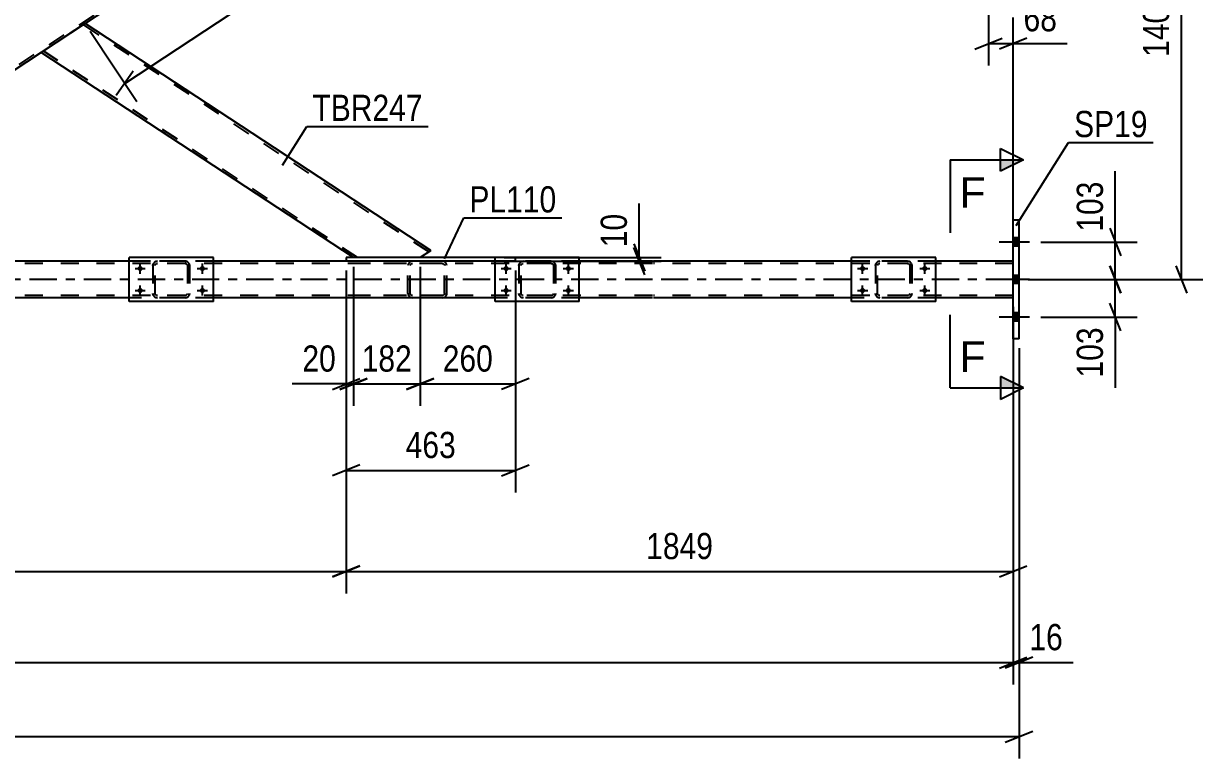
# Model space of a CAD drawing. Header units: millimetres. Extents: x -858 to 331, y -869 to -28.
# Drawn here: x -193.1 to -65.1, y -189.8 to -109.4 of the extents above; entities that cross this region are included whole.
import ezdxf

# ---------------------------------------------------------------- set-up
doc = ezdxf.new("R2010")
doc.units = ezdxf.units.MM
doc.linetypes.add('DXK_LINE_DOT2', pattern=[3.9198, 1.9599, -1.9599])
doc.linetypes.add('DXK_LINE_DOT3', pattern=[5.9187, 2.979, -0.9799, 0.9799, -0.9799])
doc.styles.add('Arial', font='ARIAL.TTF', dxfattribs={"height": 0.2})
doc.styles.add('Arial Narrow', font='ARIALN.TTF', dxfattribs={"height": 0.2})

# ---------------------------------------------------------------- blocks, each defined once
blk = doc.blocks.new('Part-570393797-2640 - 2628')
at = {"color": 2, "linetype": 'Continuous'}
for p, q in [((-172.36, -135.01), (-181.56, -135.01)), ((-181.56, -139.81), (-181.56, -135.01)), ((-172.36, -139.81), (-172.36, -135.01)), ((-172.36, -139.81), (-181.56, -139.81))]:
    blk.add_line(p, q, dxfattribs=at)
blk = doc.blocks.new('Part-570393797-2641 - 2628')
at = {"color": 7, "linetype": 'DXK_LINE_DOT2'}
for p, q in [((-178.67, -135.44), (-178.48, -135.41)), ((-178.48, -135.41), (-178.67, -135.44)), ((-178.65, -135.72), (-178.58, -135.67)), ((-178.58, -135.67), (-178.48, -135.65)), ((-175.44, -135.41), (-178.48, -135.41)), ((-175.44, -135.65), (-178.48, -135.65)), ((-175.44, -135.41), (-175.26, -135.44)), ((-175.26, -135.44), (-175.44, -135.41)), ((-175.44, -135.65), (-175.35, -135.67)), ((-175.35, -135.67), (-175.28, -135.72)), ((-178.96, -135.89), (-178.93, -135.7)), ((-178.93, -135.7), (-178.96, -135.89)), ((-178.96, -135.89), (-178.96, -138.93)), ((-178.72, -135.89), (-178.71, -135.8)), ((-178.72, -138.93), (-178.72, -135.89)), ((-178.71, -135.8), (-178.65, -135.72)), ((-175.28, -135.72), (-175.22, -135.8)), ((-175.22, -135.8), (-175.2, -135.89)), ((-175.2, -135.89), (-175.2, -138.93)), ((-175, -135.7), (-174.96, -135.89)), ((-174.96, -135.89), (-175, -135.7)), ((-174.96, -135.89), (-174.96, -138.93)), ((-178.93, -139.11), (-178.96, -138.93)), ((-178.96, -138.93), (-178.93, -139.11)), ((-178.71, -139.02), (-178.72, -138.93)), ((-178.65, -139.1), (-178.71, -139.02)), ((-178.48, -139.41), (-178.67, -139.37)), ((-178.67, -139.37), (-178.48, -139.41)), ((-178.58, -139.15), (-178.65, -139.1)), ((-178.48, -139.17), (-178.58, -139.15)), ((-175.44, -139.17), (-178.48, -139.17)), ((-175.44, -139.41), (-178.48, -139.41)), ((-175.35, -139.15), (-175.44, -139.17)), ((-175.26, -139.37), (-175.44, -139.41)), ((-175.44, -139.41), (-175.26, -139.37)), ((-175.28, -139.1), (-175.35, -139.15)), ((-175.22, -139.02), (-175.28, -139.1)), ((-175.2, -138.93), (-175.22, -139.02)), ((-174.96, -138.93), (-175, -139.11)), ((-175, -139.11), (-174.96, -138.93))]:
    blk.add_line(p, q, dxfattribs=at)
at = {"color": 7, "linetype": 'DXK_LINE_DOT3'}
blk.add_line((-176.96, -137.41), (-176.96, -137.41), dxfattribs=at)
at = {"color": 7, "linetype": 'DXK_LINE_DOT2'}
for centre, start, end in [((-178.48, -135.89), 112.5, 157.5), ((-178.48, -135.89), 112.5, 157.5), ((-175.44, -135.89), 22.5, 67.5), ((-175.44, -135.89), 22.5, 67.5), ((-178.48, -138.93), 202.5, 247.5), ((-178.48, -138.93), 202.5, 247.5), ((-175.44, -138.93), 292.5, 337.5), ((-175.44, -138.93), 292.5, 337.5)]:
    blk.add_arc(centre, 0.48, start, end, dxfattribs=at)
blk = doc.blocks.new('Bolt-570393797-2726 - 2628')
at = {"linetype": 'Continuous'}
for points in [[(-140.36, -135.93, -1), (-140.36, -136.49, -1)], [(-133.56, -135.93, -1), (-133.56, -136.49, -1)], [(-140.36, -138.33, -1), (-140.36, -138.89, -1)], [(-133.56, -138.33, -1), (-133.56, -138.89, -1)]]:
    blk.add_hatch(color=1, dxfattribs=at).paths.add_polyline_path(points)
at = {"color": 1, "linetype": 'Continuous'}
for p, q in [((-140.36, -136.77), (-140.36, -135.65)), ((-133.56, -136.77), (-133.56, -135.65)), ((-140.92, -136.21), (-139.8, -136.21)), ((-134.12, -136.21), (-133, -136.21)), ((-140.36, -139.17), (-140.36, -138.05)), ((-133.56, -139.17), (-133.56, -138.05)), ((-140.92, -138.61), (-139.8, -138.61)), ((-134.12, -138.61), (-133, -138.61))]:
    blk.add_line(p, q, dxfattribs=at)
blk = doc.blocks.new('Bolt-570393797-2692 - 2628')
at = {"linetype": 'Continuous'}
for points in [[(-101.4, -135.93, -1), (-101.4, -136.49, -1)], [(-94.6, -135.93, -1), (-94.6, -136.49, -1)], [(-101.4, -138.33, -1), (-101.4, -138.89, -1)], [(-94.6, -138.33, -1), (-94.6, -138.89, -1)]]:
    blk.add_hatch(color=1, dxfattribs=at).paths.add_polyline_path(points)
at = {"color": 1, "linetype": 'Continuous'}
for p, q in [((-101.4, -136.77), (-101.4, -135.65)), ((-94.6, -136.77), (-94.6, -135.65)), ((-101.96, -136.21), (-100.84, -136.21)), ((-95.16, -136.21), (-94.04, -136.21)), ((-101.4, -139.17), (-101.4, -138.05)), ((-94.6, -139.17), (-94.6, -138.05)), ((-101.96, -138.61), (-100.84, -138.61)), ((-95.16, -138.61), (-94.04, -138.61))]:
    blk.add_line(p, q, dxfattribs=at)
blk = doc.blocks.new('Bolt-570393797-2725 - 2628')
at = {"linetype": 'Continuous'}
for points in [[(-180.36, -135.93, -1), (-180.36, -136.49, -1)], [(-173.56, -135.93, -1), (-173.56, -136.49, -1)], [(-180.36, -138.33, -1), (-180.36, -138.89, -1)], [(-173.56, -138.33, -1), (-173.56, -138.89, -1)]]:
    blk.add_hatch(color=1, dxfattribs=at).paths.add_polyline_path(points)
at = {"color": 1, "linetype": 'Continuous'}
for p, q in [((-180.36, -136.77), (-180.36, -135.65)), ((-173.56, -136.77), (-173.56, -135.65)), ((-180.92, -136.21), (-179.8, -136.21)), ((-174.12, -136.21), (-173, -136.21)), ((-180.36, -139.17), (-180.36, -138.05)), ((-173.56, -139.17), (-173.56, -138.05)), ((-180.92, -138.61), (-179.8, -138.61)), ((-174.12, -138.61), (-173, -138.61))]:
    blk.add_line(p, q, dxfattribs=at)
blk = doc.blocks.new('Part-570393797-2875 - 2628')
at = {"color": 2, "linetype": 'Continuous'}
for p, q in [((-186.36, -109.41), (-191.17, -112.57)), ((-148.6, -134.25), (-186.36, -109.41)), ((-157.05, -135.01), (-191.17, -112.57)), ((-148.63, -134.27), (-149.75, -135.01)), ((-148.6, -134.25), (-148.63, -134.27))]:
    blk.add_line(p, q, dxfattribs=at)
at = {"color": 7, "linetype": 'DXK_LINE_DOT2'}
for p, q in [((-148.82, -134.39), (-186.58, -109.55)), ((-156.62, -135.01), (-190.95, -112.42)), ((-148.82, -134.39), (-149.04, -134.54)), ((-149.75, -135.01), (-157.05, -135.01))]:
    blk.add_line(p, q, dxfattribs=at)
blk = doc.blocks.new('Part-570393797-2880 - 2628')
at = {"color": 7, "linetype": 'DXK_LINE_DOT2'}
for p, q in [((-158.14, -84.81), (-234.45, -135.01)), ((-149.4, -84.81), (-225.72, -135.01)), ((-148.96, -84.81), (-158.57, -84.81)), ((-191.17, -106.25), (-195.97, -109.41)), ((-186.36, -109.41), (-191.17, -112.57)), ((-233.73, -134.25), (-234.89, -135.01)), ((-225.28, -135.01), (-234.89, -135.01))]:
    blk.add_line(p, q, dxfattribs=at)
at = {"color": 2, "linetype": 'Continuous'}
for p, q in [((-158.57, -84.81), (-191.17, -106.25)), ((-148.96, -84.81), (-186.36, -109.41)), ((-195.97, -109.41), (-233.73, -134.25)), ((-191.17, -112.57), (-225.28, -135.01))]:
    blk.add_line(p, q, dxfattribs=at)
blk = doc.blocks.new('Bolt-570393797-2911 - 2628')
at = {"linetype": 'Continuous'}
for points in [[(-84.94, -132.87), (-84.94, -133.75), (-84.3, -133.75), (-84.3, -132.87)], [(-84.94, -132.87), (-84.94, -133.75), (-84.3, -133.75), (-84.3, -132.87)], [(-84.94, -132.87), (-84.94, -133.75), (-84.3, -133.75), (-84.3, -132.87)], [(-84.94, -136.97), (-84.94, -137.85), (-84.3, -137.85), (-84.3, -136.97)], [(-84.94, -136.97), (-84.94, -137.85), (-84.3, -137.85), (-84.3, -136.97)], [(-84.94, -141.07), (-84.94, -141.95), (-84.3, -141.95), (-84.3, -141.07)], [(-84.94, -141.07), (-84.94, -141.95), (-84.3, -141.95), (-84.3, -141.07)], [(-84.94, -141.07), (-84.94, -141.95), (-84.3, -141.95), (-84.3, -141.07)]]:
    blk.add_hatch(color=1, dxfattribs=at).paths.add_polyline_path(points)
at = {"color": 1, "linetype": 'Continuous'}
for p, q in [((-84.3, -132.87), (-84.94, -132.87)), ((-84.3, -132.87), (-84.94, -132.87)), ((-84.3, -132.87), (-84.94, -132.87)), ((-83.14, -133.31), (-86.46, -133.31)), ((-83.14, -133.31), (-86.46, -133.31)), ((-83.14, -133.31), (-86.46, -133.31)), ((-84.3, -133.75), (-84.94, -133.75)), ((-84.3, -133.75), (-84.94, -133.75)), ((-84.3, -133.75), (-84.94, -133.75)), ((-83.14, -137.41), (-86.46, -137.41)), ((-83.14, -137.41), (-86.46, -137.41)), ((-84.3, -136.97), (-84.94, -136.97)), ((-84.3, -136.97), (-84.94, -136.97)), ((-84.3, -137.85), (-84.94, -137.85)), ((-84.3, -137.85), (-84.94, -137.85)), ((-83.14, -141.51), (-86.46, -141.51)), ((-83.14, -141.51), (-86.46, -141.51)), ((-83.14, -141.51), (-86.46, -141.51)), ((-84.3, -141.07), (-84.94, -141.07)), ((-84.3, -141.07), (-84.94, -141.07)), ((-84.3, -141.07), (-84.94, -141.07)), ((-84.3, -141.95), (-84.94, -141.95)), ((-84.3, -141.95), (-84.94, -141.95)), ((-84.3, -141.95), (-84.94, -141.95))]:
    blk.add_line(p, q, dxfattribs=at)
blk = doc.blocks.new('Part-570393797-2945 - 2628')
at = {"color": 7, "linetype": 'DXK_LINE_DOT2'}
for p, q in [((-124.36, -135.65), (-791.22, -135.65)), ((-124.36, -135.41), (-752.08, -135.41)), ((-172.36, -135.41), (-181.56, -135.41)), ((-132.36, -135.41), (-157.85, -135.41)), ((-84.94, -135.41), (-124.26, -135.41)), ((-84.94, -135.65), (-124.26, -135.65)), ((-93.4, -135.41), (-102.6, -135.41)), ((-84.94, -139.41), (-84.94, -135.41)), ((-124.36, -139.17), (-791.22, -139.17)), ((-172.36, -139.41), (-181.56, -139.41)), ((-132.36, -139.41), (-141.56, -139.41)), ((-84.94, -139.17), (-124.26, -139.17)), ((-93.4, -139.41), (-102.6, -139.41))]:
    blk.add_line(p, q, dxfattribs=at)
at = {"color": 2, "linetype": 'Continuous'}
for p, q in [((-181.56, -135.41), (-212.37, -135.41)), ((-157.85, -135.41), (-172.36, -135.41)), ((-124.36, -135.41), (-132.36, -135.41)), ((-102.6, -135.41), (-124.26, -135.41)), ((-84.94, -135.41), (-93.4, -135.41)), ((-181.56, -139.41), (-212.37, -139.41)), ((-141.56, -139.41), (-172.36, -139.41)), ((-124.36, -139.41), (-132.36, -139.41)), ((-102.6, -139.41), (-124.26, -139.41)), ((-84.94, -139.41), (-93.4, -139.41))]:
    blk.add_line(p, q, dxfattribs=at)
at = {"color": 7, "linetype": 'DXK_LINE_DOT3'}
for p, q in [((-124.36, -137.41), (-791.22, -137.41)), ((-84.94, -137.41), (-124.26, -137.41))]:
    blk.add_line(p, q, dxfattribs=at)
blk = doc.blocks.new('Part-570393797-3197 - 2628')
at = {"color": 7, "linetype": 'DXK_LINE_DOT2'}
for p, q in [((-99.7, -135.44), (-99.52, -135.41)), ((-99.52, -135.41), (-99.7, -135.44)), ((-99.69, -135.72), (-99.61, -135.67)), ((-99.61, -135.67), (-99.52, -135.65)), ((-96.48, -135.41), (-99.52, -135.41)), ((-96.48, -135.65), (-99.52, -135.65)), ((-96.48, -135.41), (-96.29, -135.44)), ((-96.29, -135.44), (-96.48, -135.41)), ((-96.48, -135.65), (-96.39, -135.67)), ((-96.39, -135.67), (-96.31, -135.72)), ((-100, -135.89), (-99.96, -135.7)), ((-99.96, -135.7), (-100, -135.89)), ((-100, -135.89), (-100, -138.93)), ((-99.76, -135.89), (-99.74, -135.8)), ((-99.76, -138.93), (-99.76, -135.89)), ((-99.74, -135.8), (-99.69, -135.72)), ((-96.31, -135.72), (-96.26, -135.8)), ((-96.26, -135.8), (-96.24, -135.89)), ((-96.24, -135.89), (-96.24, -138.93)), ((-96.04, -135.7), (-96, -135.89)), ((-96, -135.89), (-96.04, -135.7)), ((-96, -135.89), (-96, -138.93)), ((-99.96, -139.11), (-100, -138.93)), ((-100, -138.93), (-99.96, -139.11)), ((-99.74, -139.02), (-99.76, -138.93)), ((-99.69, -139.1), (-99.74, -139.02)), ((-99.52, -139.41), (-99.7, -139.37)), ((-99.7, -139.37), (-99.52, -139.41)), ((-99.61, -139.15), (-99.69, -139.1)), ((-99.52, -139.17), (-99.61, -139.15)), ((-96.48, -139.17), (-99.52, -139.17)), ((-96.48, -139.41), (-99.52, -139.41)), ((-96.39, -139.15), (-96.48, -139.17)), ((-96.29, -139.37), (-96.48, -139.41)), ((-96.48, -139.41), (-96.29, -139.37)), ((-96.31, -139.1), (-96.39, -139.15)), ((-96.26, -139.02), (-96.31, -139.1)), ((-96.24, -138.93), (-96.26, -139.02)), ((-96, -138.93), (-96.04, -139.11)), ((-96.04, -139.11), (-96, -138.93))]:
    blk.add_line(p, q, dxfattribs=at)
at = {"color": 7, "linetype": 'DXK_LINE_DOT3'}
blk.add_line((-98, -137.41), (-98, -137.41), dxfattribs=at)
at = {"color": 7, "linetype": 'DXK_LINE_DOT2'}
for centre, start, end in [((-99.52, -135.89), 112.5, 157.5), ((-99.52, -135.89), 112.5, 157.5), ((-96.48, -135.89), 22.5, 67.5), ((-96.48, -135.89), 22.5, 67.5), ((-99.52, -138.93), 202.5, 247.5), ((-99.52, -138.93), 202.5, 247.5), ((-96.48, -138.93), 292.5, 337.5), ((-96.48, -138.93), 292.5, 337.5)]:
    blk.add_arc(centre, 0.48, start, end, dxfattribs=at)
blk = doc.blocks.new('Part-570393797-3005 - 2628')
at = {"color": 2, "linetype": 'Continuous'}
for p, q in [((-157.85, -135.01), (-157.85, -135.41)), ((-141.56, -135.01), (-157.85, -135.01)), ((-141.56, -135.41), (-157.85, -135.41))]:
    blk.add_line(p, q, dxfattribs=at)
at = {"color": 7, "linetype": 'DXK_LINE_DOT2'}
for p, q in [((-139.35, -135.41), (-150.58, -135.41)), ((-139.35, -135.01), (-149.75, -135.01)), ((-139.35, -135.41), (-139.35, -135.01))]:
    blk.add_line(p, q, dxfattribs=at)
blk = doc.blocks.new('Part-570393797-3101 - 2628')
at = {"color": 7, "linetype": 'DXK_LINE_DOT2'}
for p, q in [((-147.34, -135.41), (-157.09, -135.41)), ((-147.34, -135.65), (-157.09, -135.65)), ((-150.58, -135.41), (-150.78, -135.44)), ((-150.76, -135.72), (-150.68, -135.67)), ((-150.68, -135.67), (-150.58, -135.65)), ((-147.15, -135.44), (-147.34, -135.41)), ((-147.34, -135.65), (-147.25, -135.67)), ((-147.25, -135.67), (-147.16, -135.72)), ((-151.05, -135.72), (-151.09, -135.89)), ((-151.09, -138.93), (-151.09, -135.89)), ((-151.05, -135.7), (-151.05, -135.72)), ((-150.84, -135.89), (-150.82, -135.8)), ((-150.84, -138.93), (-150.84, -135.89)), ((-150.82, -135.8), (-150.76, -135.72)), ((-147.16, -135.72), (-147.11, -135.8)), ((-147.11, -135.8), (-147.09, -135.89)), ((-147.09, -138.93), (-147.09, -135.89)), ((-146.87, -135.72), (-146.87, -135.7)), ((-146.83, -135.89), (-146.87, -135.72)), ((-146.83, -138.93), (-146.83, -135.89)), ((-147.34, -139.17), (-157.09, -139.17)), ((-147.34, -139.41), (-157.09, -139.41)), ((-151.09, -138.93), (-151.07, -139.02)), ((-151.07, -139.02), (-151.05, -139.11)), ((-150.82, -139.02), (-150.84, -138.93)), ((-150.76, -139.1), (-150.82, -139.02)), ((-150.78, -139.37), (-150.58, -139.41)), ((-150.68, -139.15), (-150.76, -139.1)), ((-150.58, -139.17), (-150.68, -139.15)), ((-147.25, -139.15), (-147.34, -139.17)), ((-147.34, -139.41), (-147.15, -139.37)), ((-147.16, -139.1), (-147.25, -139.15)), ((-147.11, -139.02), (-147.16, -139.1)), ((-147.09, -138.93), (-147.11, -139.02)), ((-146.87, -139.11), (-146.85, -139.02)), ((-146.85, -139.02), (-146.83, -138.93))]:
    blk.add_line(p, q, dxfattribs=at)
for centre, start, end in [((-150.6, -135.91), 110.7583, 155.68), ((-147.33, -135.91), 24.32, 69.2417), ((-150.6, -138.91), 204.32, 249.2417), ((-147.33, -138.91), 290.7583, 335.68)]:
    blk.add_arc(centre, 0.496, start, end, dxfattribs=at)
blk = doc.blocks.new('Part-570393797-3196 - 2628')
at = {"color": 2, "linetype": 'Continuous'}
for p, q in [((-93.4, -135.01), (-102.6, -135.01)), ((-102.6, -139.81), (-102.6, -135.01)), ((-93.4, -139.81), (-93.4, -135.01)), ((-93.4, -139.81), (-102.6, -139.81))]:
    blk.add_line(p, q, dxfattribs=at)
blk = doc.blocks.new('Part-570393797-3223 - 2628')
at = {"color": 2, "linetype": 'Continuous'}
for p, q in [((-84.94, -143.91), (-84.94, -130.91)), ((-84.3, -130.91), (-84.94, -130.91)), ((-84.3, -143.91), (-84.3, -130.91)), ((-84.3, -143.91), (-84.94, -143.91))]:
    blk.add_line(p, q, dxfattribs=at)
blk = doc.blocks.new('Part-570393797-3264 - 2628')
at = {"color": 2, "linetype": 'Continuous'}
for p, q in [((-132.36, -135.01), (-141.56, -135.01)), ((-141.56, -139.81), (-141.56, -135.01)), ((-132.36, -139.81), (-132.36, -135.01)), ((-132.36, -139.81), (-141.56, -139.81))]:
    blk.add_line(p, q, dxfattribs=at)
blk = doc.blocks.new('Part-570393797-3265 - 2628')
at = {"color": 7, "linetype": 'DXK_LINE_DOT2'}
for p, q in [((-138.67, -135.44), (-138.48, -135.41)), ((-138.48, -135.41), (-138.67, -135.44)), ((-138.65, -135.72), (-138.58, -135.67)), ((-138.58, -135.67), (-138.48, -135.65)), ((-135.44, -135.41), (-138.48, -135.41)), ((-135.44, -135.65), (-138.48, -135.65)), ((-135.44, -135.41), (-135.26, -135.44)), ((-135.26, -135.44), (-135.44, -135.41)), ((-135.44, -135.65), (-135.35, -135.67)), ((-135.35, -135.67), (-135.27, -135.72)), ((-138.96, -135.89), (-138.93, -135.7)), ((-138.93, -135.7), (-138.96, -135.89)), ((-138.96, -135.89), (-138.96, -138.93)), ((-138.72, -135.89), (-138.71, -135.8)), ((-138.72, -138.93), (-138.72, -135.89)), ((-138.71, -135.8), (-138.65, -135.72)), ((-135.27, -135.72), (-135.22, -135.8)), ((-135.22, -135.8), (-135.2, -135.89)), ((-135.2, -135.89), (-135.2, -138.93)), ((-135, -135.7), (-134.96, -135.89)), ((-134.96, -135.89), (-135, -135.7)), ((-134.96, -135.89), (-134.96, -138.93)), ((-138.93, -139.11), (-138.96, -138.93)), ((-138.96, -138.93), (-138.93, -139.11)), ((-138.71, -139.02), (-138.72, -138.93)), ((-138.65, -139.1), (-138.71, -139.02)), ((-138.48, -139.41), (-138.67, -139.37)), ((-138.67, -139.37), (-138.48, -139.41)), ((-138.58, -139.15), (-138.65, -139.1)), ((-138.48, -139.17), (-138.58, -139.15)), ((-135.44, -139.17), (-138.48, -139.17)), ((-135.44, -139.41), (-138.48, -139.41)), ((-135.35, -139.15), (-135.44, -139.17)), ((-135.26, -139.37), (-135.44, -139.41)), ((-135.44, -139.41), (-135.26, -139.37)), ((-135.27, -139.1), (-135.35, -139.15)), ((-135.22, -139.02), (-135.27, -139.1)), ((-135.2, -138.93), (-135.22, -139.02)), ((-134.96, -138.93), (-135, -139.11)), ((-135, -139.11), (-134.96, -138.93))]:
    blk.add_line(p, q, dxfattribs=at)
at = {"color": 7, "linetype": 'DXK_LINE_DOT3'}
blk.add_line((-136.96, -137.41), (-136.96, -137.41), dxfattribs=at)
at = {"color": 7, "linetype": 'DXK_LINE_DOT2'}
for centre, start, end in [((-138.48, -135.89), 112.5, 157.5), ((-138.48, -135.89), 112.5, 157.5), ((-135.44, -135.89), 22.5, 67.5), ((-135.44, -135.89), 22.5, 67.5), ((-138.48, -138.93), 202.5, 247.5), ((-138.48, -138.93), 202.5, 247.5), ((-135.44, -138.93), 292.5, 337.5), ((-135.44, -138.93), 292.5, 337.5)]:
    blk.add_arc(centre, 0.48, start, end, dxfattribs=at)
blk = doc.blocks.new('StraightDimension-570393797-4407 - 2628')
at = {"color": 7, "linetype": 'Continuous'}
for p, q in [((-148.42, -85.64), (-143.34, -93.36)), ((-145.58, -92.68), (-143.73, -90.03)), ((-182.05, -115.96), (-144.66, -91.36)), ((-185.81, -110.24), (-180.74, -117.96)), ((-181.13, -114.63), (-182.98, -117.28))]:
    blk.add_line(p, q, dxfattribs=at)
at = {"color": 0}
blk.add_wipeout([(-160.21, -100.69), (-162.52, -97.18), (-169.63, -101.86), (-167.32, -105.37)], dxfattribs=at)
at = {"color": 3, "style": 'Arial Narrow'}
blk.add_text('1119', height=2.863, rotation=33.3347, dxfattribs=at).set_placement((-167.15, -104.54))
blk = doc.blocks.new('StraightDimension-570393797-4262 - 2628')
at = {"color": 7, "linetype": 'Continuous'}
for p, q in [((-84.3, -144.91), (-84.3, -189.79)), ((-85.8, -187.99), (-82.8, -186.79)), ((-791.86, -187.39), (-84.3, -187.39))]:
    blk.add_line(p, q, dxfattribs=at)
blk = doc.blocks.new('StraightDimension-570393797-4119 - 2628')
at = {"color": 7, "linetype": 'Continuous'}
for p, q in [((-74.38, -135.91), (-73.18, -138.91)), ((-83.3, -137.41), (-71.38, -137.41)), ((-73.78, -141.51), (-73.78, -137.41)), ((-73.18, -143.01), (-74.38, -140.01)), ((-81.9, -141.51), (-71.38, -141.51)), ((-73.78, -141.51), (-73.78, -149.24)), ((-73.78, -141.51), (-73.78, -149.24))]:
    blk.add_line(p, q, dxfattribs=at)
at = {"color": 0}
blk.add_wipeout([(-74.53, -142.03), (-78.73, -142.03), (-78.73, -148.72), (-74.53, -148.72)], dxfattribs=at)
at = {"color": 3, "style": 'Arial Narrow'}
blk.add_text('103', height=2.863, rotation=90.0002, dxfattribs=at).set_placement((-75.13, -148.12))
blk = doc.blocks.new('StraightDimension-570393797-4545 - 2628')
at = {"color": 7, "linetype": 'Continuous'}
for p, q in [((-157.85, -136.41), (-157.85, -151.23)), ((-157.05, -136.01), (-157.05, -151.23)), ((-159.35, -149.43), (-156.35, -148.23)), ((-155.55, -148.23), (-158.55, -149.43)), ((-157.85, -148.83), (-163.76, -148.83)), ((-157.85, -148.83), (-163.76, -148.83)), ((-157.85, -148.83), (-157.05, -148.83))]:
    blk.add_line(p, q, dxfattribs=at)
at = {"color": 0}
blk.add_wipeout([(-158.38, -148.08), (-158.38, -143.88), (-163.23, -143.88), (-163.23, -148.08)], dxfattribs=at)
at = {"color": 3, "style": 'Arial Narrow'}
blk.add_text('20', height=2.863, dxfattribs=at).set_placement((-162.63, -147.48))
blk = doc.blocks.new('StraightDimension-570393797-4111 - 2628')
at = {"color": 7, "linetype": 'Continuous'}
for p, q in [((-73.78, -133.31), (-73.78, -125.57)), ((-73.78, -133.31), (-73.78, -125.57)), ((-74.38, -131.81), (-73.18, -134.81)), ((-81.9, -133.31), (-71.38, -133.31)), ((-73.78, -137.41), (-73.78, -133.31)), ((-73.18, -138.91), (-74.38, -135.91)), ((-83.3, -137.41), (-71.38, -137.41))]:
    blk.add_line(p, q, dxfattribs=at)
at = {"color": 0}
blk.add_wipeout([(-74.53, -126.1), (-78.73, -126.1), (-78.73, -132.78), (-74.53, -132.78)], dxfattribs=at)
at = {"color": 3, "style": 'Arial Narrow'}
blk.add_text('103', height=2.863, rotation=90.0002, dxfattribs=at).set_placement((-75.13, -132.18))
blk = doc.blocks.new('StraightDimension-570393797-26918 - 2628')
at = {"color": 7, "linetype": 'Continuous'}
for p, q in [((-125.81, -135.01), (-125.81, -129.1)), ((-125.81, -135.01), (-125.81, -129.1)), ((-126.41, -133.51), (-125.21, -136.51)), ((-125.21, -136.91), (-126.41, -133.91)), ((-140.56, -135.01), (-123.41, -135.01)), ((-140.56, -135.41), (-123.41, -135.41)), ((-125.81, -135.41), (-125.81, -135.01))]:
    blk.add_line(p, q, dxfattribs=at)
at = {"color": 0}
blk.add_wipeout([(-126.56, -129.63), (-130.76, -129.63), (-130.76, -134.48), (-126.56, -134.48)], dxfattribs=at)
at = {"color": 3, "style": 'Arial Narrow'}
blk.add_text('10', height=2.863, rotation=90.0002, dxfattribs=at).set_placement((-127.16, -133.88))
blk = doc.blocks.new('StraightDimension-570393797-4342 - 2628')
at = {"color": 7, "linetype": 'Continuous'}
for p, q in [((-84.94, -144.91), (-84.94, -181.69)), ((-84.3, -144.91), (-84.3, -181.69)), ((-86.44, -179.89), (-83.44, -178.69)), ((-82.8, -178.69), (-85.8, -179.89)), ((-84.94, -179.29), (-84.3, -179.29)), ((-84.3, -179.29), (-78.39, -179.29)), ((-84.3, -179.29), (-78.39, -179.29))]:
    blk.add_line(p, q, dxfattribs=at)
at = {"color": 0}
blk.add_wipeout([(-78.92, -178.54), (-78.92, -174.34), (-83.77, -174.34), (-83.77, -178.54)], dxfattribs=at)
at = {"color": 3, "style": 'Arial Narrow'}
blk.add_text('16', height=2.863, dxfattribs=at).set_placement((-83.17, -177.94))
blk = doc.blocks.new('StraightDimension-570393797-24830 - 2628')
at = {"color": 7, "linetype": 'Continuous'}
for p, q in [((-157.85, -136.41), (-157.85, -171.73)), ((-84.94, -140.41), (-84.94, -171.73)), ((-156.35, -168.73), (-159.35, -169.93)), ((-86.44, -169.93), (-83.44, -168.73)), ((-157.85, -169.33), (-84.94, -169.33))]:
    blk.add_line(p, q, dxfattribs=at)
at = {"color": 0}
blk.add_wipeout([(-117.14, -168.58), (-117.14, -164.38), (-125.65, -164.38), (-125.65, -168.58)], dxfattribs=at)
at = {"color": 3, "style": 'Arial Narrow'}
blk.add_text('1849', height=2.863, dxfattribs=at).set_placement((-125.05, -167.98))
blk = doc.blocks.new('StraightDimension-570393797-4273 - 2628')
at = {"color": 7, "linetype": 'Continuous'}
for p, q in [((-65.95, -82.91), (-67.15, -79.91)), ((-85.84, -81.41), (-64.15, -81.41)), ((-66.55, -137.41), (-66.55, -81.41)), ((-67.15, -135.91), (-65.95, -138.91)), ((-83.3, -137.41), (-64.15, -137.41))]:
    blk.add_line(p, q, dxfattribs=at)
at = {"color": 0}
blk.add_wipeout([(-67.3, -105.15), (-71.5, -105.15), (-71.5, -113.66), (-67.3, -113.66)], dxfattribs=at)
at = {"color": 3, "style": 'Arial Narrow'}
blk.add_text('1400', height=2.863, rotation=90.0002, dxfattribs=at).set_placement((-67.9, -113.06))
blk = doc.blocks.new('StraightDimension-570393797-4352 - 2628')
at = {"color": 7, "linetype": 'Continuous'}
for p, q in [((-84.94, -144.91), (-84.94, -181.69)), ((-86.44, -179.89), (-83.44, -178.69)), ((-791.22, -179.29), (-84.94, -179.29))]:
    blk.add_line(p, q, dxfattribs=at)
blk = doc.blocks.new('StraightDimension-570393797-4397 - 2628')
at = {"color": 7, "linetype": 'Continuous'}
for p, q in [((-87.64, -85.41), (-87.64, -114.02)), ((-84.94, -134.41), (-84.94, -108.77)), ((-89.14, -112.22), (-86.14, -111.02)), ((-83.44, -111.02), (-86.44, -112.22)), ((-87.64, -111.62), (-84.94, -111.62)), ((-84.94, -111.62), (-79.03, -111.62)), ((-84.94, -111.62), (-79.03, -111.62))]:
    blk.add_line(p, q, dxfattribs=at)
at = {"color": 0}
blk.add_wipeout([(-79.56, -110.87), (-79.56, -106.67), (-84.41, -106.67), (-84.41, -110.87)], dxfattribs=at)
at = {"color": 3, "style": 'Arial Narrow'}
blk.add_text('68', height=2.863, dxfattribs=at).set_placement((-83.81, -110.27))
blk = doc.blocks.new('StraightDimension-570393797-4534 - 2628')
at = {"color": 7, "linetype": 'Continuous'}
for p, q in [((-157.85, -136.41), (-157.85, -160.68)), ((-139.35, -136.41), (-139.35, -160.68)), ((-156.35, -157.68), (-159.35, -158.88)), ((-157.85, -158.28), (-139.35, -158.28)), ((-140.85, -158.88), (-137.85, -157.68))]:
    blk.add_line(p, q, dxfattribs=at)
at = {"color": 0}
blk.add_wipeout([(-145.26, -157.53), (-145.26, -153.33), (-151.94, -153.33), (-151.94, -157.53)], dxfattribs=at)
at = {"color": 3, "style": 'Arial Narrow'}
blk.add_text('463', height=2.863, dxfattribs=at).set_placement((-151.34, -156.93))
blk = doc.blocks.new('StraightDimension-570393797-4553 - 2628')
at = {"color": 7, "linetype": 'Continuous'}
for p, q in [((-157.05, -136.01), (-157.05, -151.23)), ((-149.75, -136.01), (-149.75, -151.23)), ((-158.55, -149.43), (-155.55, -148.23)), ((-148.25, -148.23), (-151.25, -149.43)), ((-157.05, -148.83), (-149.75, -148.83))]:
    blk.add_line(p, q, dxfattribs=at)
at = {"color": 0}
blk.add_wipeout([(-150.06, -148.08), (-150.06, -143.88), (-156.75, -143.88), (-156.75, -148.08)], dxfattribs=at)
at = {"color": 3, "style": 'Arial Narrow'}
blk.add_text('182', height=2.863, dxfattribs=at).set_placement((-156.15, -147.48))
blk = doc.blocks.new('StraightDimension-570393797-4568 - 2628')
at = {"color": 7, "linetype": 'Continuous'}
for p, q in [((-149.75, -136.01), (-149.75, -151.23)), ((-139.35, -136.41), (-139.35, -151.23)), ((-151.25, -149.43), (-148.25, -148.23)), ((-137.85, -148.23), (-140.85, -149.43)), ((-149.75, -148.83), (-139.35, -148.83))]:
    blk.add_line(p, q, dxfattribs=at)
at = {"color": 0}
blk.add_wipeout([(-141.21, -148.08), (-141.21, -143.88), (-147.89, -143.88), (-147.89, -148.08)], dxfattribs=at)
at = {"color": 3, "style": 'Arial Narrow'}
blk.add_text('260', height=2.863, dxfattribs=at).set_placement((-147.29, -147.48))
blk = doc.blocks.new('StraightDimension-570393797-24831 - 2628')
at = {"color": 7, "linetype": 'Continuous'}
for p, q in [((-242.99, -136.41), (-242.99, -171.73)), ((-157.85, -136.41), (-157.85, -171.73)), ((-241.49, -168.73), (-244.49, -169.93)), ((-159.35, -169.93), (-156.35, -168.73)), ((-242.99, -169.33), (-157.85, -169.33))]:
    blk.add_line(p, q, dxfattribs=at)
at = {"color": 0}
blk.add_wipeout([(-196.16, -168.58), (-196.16, -164.38), (-204.68, -164.38), (-204.68, -168.58)], dxfattribs=at)
at = {"color": 3, "style": 'Arial Narrow'}
blk.add_text('2128', height=2.863, dxfattribs=at).set_placement((-204.08, -167.98))
blk = doc.blocks.new('SectionMark-570393797-4811 - 2628')
at = {"linetype": 'Continuous'}
for points in [[(-86.31, -125.57), (-86.31, -124.32), (-83.81, -124.32)], [(-86.31, -149.27), (-86.31, -148.02), (-83.81, -149.27)]]:
    blk.add_hatch(color=6, dxfattribs=at).paths.add_polyline_path(points)
at = {"color": 6, "linetype": 'Continuous'}
for p, q in [((-86.31, -125.57), (-86.31, -123.07)), ((-86.31, -123.07), (-83.81, -124.32)), ((-91.81, -124.32), (-91.81, -132.32)), ((-91.81, -124.32), (-83.81, -124.32)), ((-83.81, -124.32), (-86.31, -125.57)), ((-91.81, -149.27), (-91.81, -141.27)), ((-83.81, -149.27), (-86.31, -148.02)), ((-86.31, -148.02), (-86.31, -150.52)), ((-91.81, -149.27), (-83.81, -149.27)), ((-83.81, -149.27), (-86.31, -150.52))]:
    blk.add_line(p, q, dxfattribs=at)
at = {"color": 0, "linetype": 'Continuous'}
for points in [[(-87.96, -129.57), (-87.96, -126.07), (-90.81, -126.07), (-90.81, -129.57)], [(-87.96, -147.52), (-87.96, -144.02), (-90.81, -144.02), (-90.81, -147.52)]]:
    blk.add_wipeout(points, dxfattribs=at)
at = {"color": 3, "linetype": 'Continuous', "style": 'Arial'}
for p in [(-90.81, -129.57), (-90.81, -147.52)]:
    blk.add_text('F', height=3.34, dxfattribs=at).set_placement(p)
blk = doc.blocks.new('Mark-570393797-2871 - 2628')
at = {"color": 0}
blk.add_wipeout([(-149.48, -120.07), (-149.48, -117.07), (-161.53, -117.07), (-161.53, -120.07)], dxfattribs=at)
blk.add_wipeout([(-149.48, -120.07), (-149.48, -117.07), (-161.53, -117.07), (-161.53, -120.07)], dxfattribs=at)
at = {"color": 30, "linetype": 'Continuous'}
for p, q in [((-164.82, -124.89), (-162.13, -120.67)), ((-162.13, -120.67), (-148.88, -120.67))]:
    blk.add_line(p, q, dxfattribs=at)
at = {"color": 3, "style": 'Arial Narrow'}
blk.add_text('TBR247', height=2.863, dxfattribs=at).set_placement((-161.53, -120.07))
blk = doc.blocks.new('Mark-570393797-3001 - 2628')
at = {"color": 0}
blk.add_wipeout([(-134.86, -130.08), (-134.86, -127.08), (-144.37, -127.08), (-144.37, -130.08)], dxfattribs=at)
blk.add_wipeout([(-134.86, -130.08), (-134.86, -127.08), (-144.37, -127.08), (-144.37, -130.08)], dxfattribs=at)
at = {"color": 30, "linetype": 'Continuous'}
for p, q in [((-147.11, -135.15), (-144.97, -130.68)), ((-144.97, -130.68), (-134.26, -130.68))]:
    blk.add_line(p, q, dxfattribs=at)
at = {"color": 3, "style": 'Arial Narrow'}
blk.add_text('PL110', height=2.863, dxfattribs=at).set_placement((-144.37, -130.08))
blk = doc.blocks.new('Mark-570393797-3219 - 2628')
at = {"color": 0}
blk.add_wipeout([(-70.25, -121.84), (-70.25, -118.84), (-78.28, -118.84), (-78.28, -121.84)], dxfattribs=at)
blk.add_wipeout([(-70.25, -121.84), (-70.25, -118.84), (-78.28, -118.84), (-78.28, -121.84)], dxfattribs=at)
at = {"color": 30, "linetype": 'Continuous'}
for p, q in [((-84.62, -131.49), (-78.88, -122.44)), ((-78.88, -122.44), (-69.65, -122.44))]:
    blk.add_line(p, q, dxfattribs=at)
at = {"color": 3, "style": 'Arial Narrow'}
blk.add_text('SP19', height=2.863, dxfattribs=at).set_placement((-78.28, -121.84))

msp = doc.modelspace()

# ---------------------------------------------------------------- block references
for name in ['Part-570393797-2880 - 2628', 'Part-570393797-2875 - 2628', 'Part-570393797-3223 - 2628', 'Bolt-570393797-2911 - 2628', 'Part-570393797-2945 - 2628', 'Part-570393797-2640 - 2628', 'Bolt-570393797-2725 - 2628', 'Part-570393797-2641 - 2628', 'Part-570393797-3005 - 2628', 'Part-570393797-3101 - 2628', 'Part-570393797-3264 - 2628', 'Bolt-570393797-2726 - 2628', 'Part-570393797-3265 - 2628', 'Part-570393797-3196 - 2628', 'Bolt-570393797-2692 - 2628', 'Part-570393797-3197 - 2628', 'StraightDimension-570393797-4262 - 2628']:
    msp.add_blockref(name, (0, 0))

# ---------------------------------------------------------------- next in the draw order: block references
for name in ['StraightDimension-570393797-4407 - 2628', 'StraightDimension-570393797-26918 - 2628', 'StraightDimension-570393797-4545 - 2628', 'StraightDimension-570393797-4119 - 2628']:
    msp.add_blockref(name, (0, 0))

# ---------------------------------------------------------------- next in the draw order: block references
for name in ['Mark-570393797-2871 - 2628', 'StraightDimension-570393797-4111 - 2628', 'Mark-570393797-3001 - 2628', 'StraightDimension-570393797-4342 - 2628']:
    msp.add_blockref(name, (0, 0))

# ---------------------------------------------------------------- next in the draw order: block references
msp.add_blockref('StraightDimension-570393797-24830 - 2628', (0, 0))

# ---------------------------------------------------------------- next in the draw order: block references
for name in ['StraightDimension-570393797-4273 - 2628', 'StraightDimension-570393797-4352 - 2628']:
    msp.add_blockref(name, (0, 0))

# ---------------------------------------------------------------- next in the draw order: block references
for name in ['StraightDimension-570393797-4397 - 2628', 'StraightDimension-570393797-4534 - 2628']:
    msp.add_blockref(name, (0, 0))

# ---------------------------------------------------------------- next in the draw order: block references
for name in ['SectionMark-570393797-4811 - 2628', 'StraightDimension-570393797-4553 - 2628']:
    msp.add_blockref(name, (0, 0))

# ---------------------------------------------------------------- next in the draw order: block references
for name in ['Mark-570393797-3219 - 2628', 'StraightDimension-570393797-24831 - 2628', 'StraightDimension-570393797-4568 - 2628']:
    msp.add_blockref(name, (0, 0))

doc.saveas('drawing.dxf')
